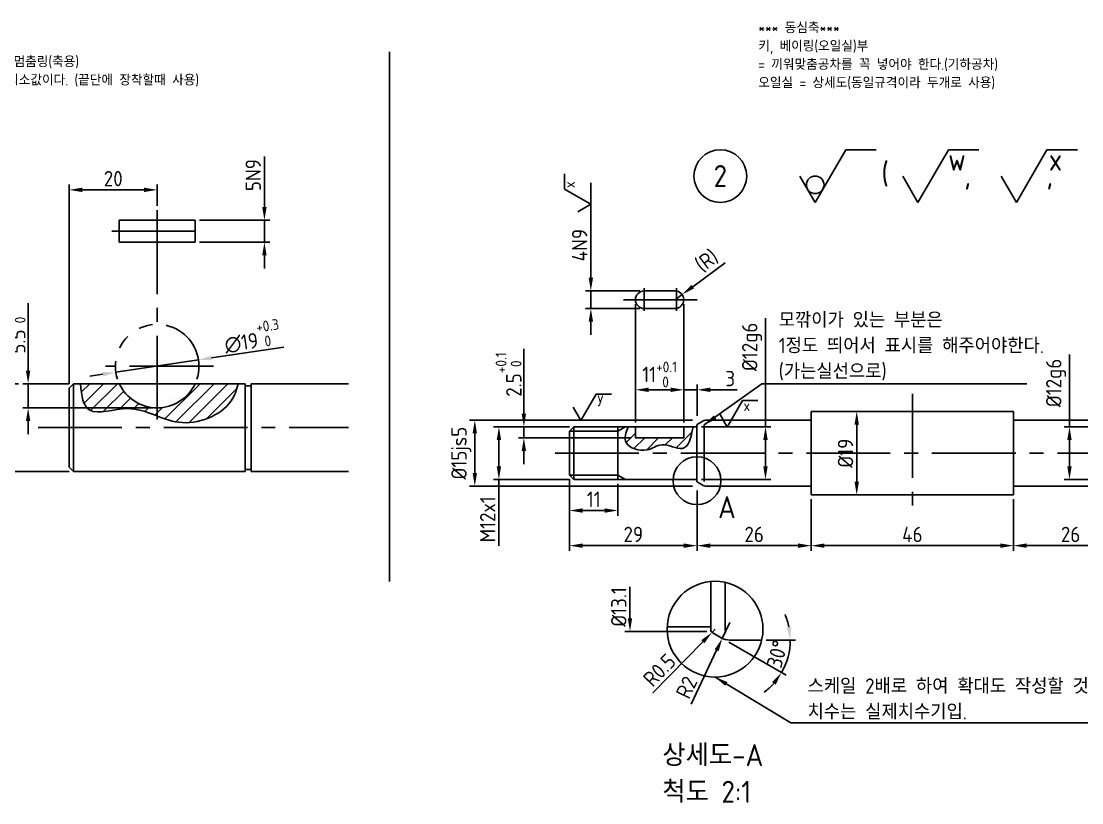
# Model space of a CAD drawing. Header units: millimetres. Extents: x 0 to 10991, y 0 to 768.
# Drawn here: x 2217 to 2458.3, y 245.9 to 423.7 of the extents above; entities that cross this region are included whole.
import ezdxf

# ---------------------------------------------------------------- set-up
doc = ezdxf.new("R2010")
doc.units = ezdxf.units.MM
doc.linetypes.add('CENTER2', pattern=[28.575, 19.05, -3.175, 3.175, -3.175])
doc.linetypes.add('PHANTOM2', pattern=[31.75, 15.875, -3.175, 3.175, -3.175, 3.175, -3.175])
for name, color, linetype in [('가는실선', 7, 'Continuous'), ('가상선', 6, 'PHANTOM2'), ('문자', 2, 'Continuous'), ('외형선', 3, 'Continuous'), ('중심선', 7, 'CENTER2')]:
    doc.layers.add(name, color=color, linetype=linetype)
doc.styles.get("Standard").update_dxf_attribs({"font": 'isocp.shx', "bigfont": 'whgtxt.shx'})
doc.dimstyles.new('ISO-25', dxfattribs={"dimtxt": 3.5, "dimasz": 3, "dimexe": 1.2, "dimexo": 1, "dimgap": 0.8, "dimtad": 1, "dimdec": 3, "dimdsep": 46, "dimtxsty": 'Standard', "dimcen": 0, "dimclrd": 7, "dimclre": 7, "dimclrt": 2, "dimadec": 0, "dimazin": 2, "dimtfac": 1, "dimtdec": 3, "dimtmove": 0, "dimatfit": 3, "dimfxl": 0, "dimlwd": -1, "dimlwe": -1, "dimarcsym": 0})

# ---------------------------------------------------------------- blocks, each defined once
blk = doc.blocks.new('*D71')
at = {"layer": 'Defpoints', "color": 0}
for p in [(2218.53, 341.21), (2228.9, 341.21), (2247.9, 335.71)]:
    blk.add_point(p, dxfattribs=at)
at = {"layer": '외형선', "color": 7}
for p, q in [((2218.53, 344.21), (2218.53, 359.53)), ((2227.9, 341.21), (2217.33, 341.21)), ((2218.53, 335.71), (2218.53, 341.21)), ((2246.9, 335.71), (2217.33, 335.71)), ((2218.53, 332.71), (2218.53, 329.71))]:
    blk.add_line(p, q, dxfattribs=at)
for points in [[(2218.03, 344.21), (2219.03, 344.21), (2218.53, 341.21)], [(2218.03, 332.71), (2219.03, 332.71), (2218.53, 335.71)]]:
    blk.add_solid(points, dxfattribs=at)
at = {"layer": '외형선', "color": 2, "insert": (2214.99, 353.37), "char_height": 3.5, "attachment_point": 5, "rotation": 90}
blk.add_mtext('5.5{\\H0.7x;\\S+0.2^  0;}', dxfattribs=at)
blk = doc.blocks.new('*D72')
at = {"layer": 'Defpoints', "color": 0}
for p in [(2210.22, 341.21), (2217.33, 341.21), (2228.9, 321.21)]:
    blk.add_point(p, dxfattribs=at)
at = {"layer": '외형선', "color": 7}
for p, q in [((2216.33, 341.21), (2209.02, 341.21)), ((2210.22, 324.21), (2210.22, 338.21)), ((2227.9, 321.21), (2209.02, 321.21))]:
    blk.add_line(p, q, dxfattribs=at)
for points in [[(2209.72, 338.21), (2210.72, 338.21), (2210.22, 341.21)], [(2209.72, 324.21), (2210.72, 324.21), (2210.22, 321.21)]]:
    blk.add_solid(points, dxfattribs=at)
at = {"layer": '외형선', "color": 2, "insert": (2207.67, 331.21), "char_height": 3.5, "attachment_point": 5, "rotation": 90}
blk.add_mtext('20', dxfattribs=at)
blk = doc.blocks.new('*D73')
at = {"layer": 'Defpoints', "color": 0}
for p in [(2256.51, 378.41), (2272.3, 378.41), (2256.51, 373.41)]:
    blk.add_point(p, dxfattribs=at)
at = {"layer": '외형선', "color": 7}
for p, q in [((2272.3, 381.41), (2272.3, 392.91)), ((2257.51, 378.41), (2273.5, 378.41)), ((2272.3, 373.41), (2272.3, 378.41)), ((2257.51, 373.41), (2273.5, 373.41)), ((2272.3, 370.41), (2272.3, 367.41))]:
    blk.add_line(p, q, dxfattribs=at)
for points in [[(2271.8, 381.41), (2272.8, 381.41), (2272.3, 378.41)], [(2271.8, 370.41), (2272.8, 370.41), (2272.3, 373.41)]]:
    blk.add_solid(points, dxfattribs=at)
at = {"layer": '외형선', "color": 2, "insert": (2269.75, 388.66), "char_height": 3.5, "attachment_point": 5, "rotation": 90}
blk.add_mtext('5N9', dxfattribs=at)
blk = doc.blocks.new('*D69')
at = {"layer": 'Defpoints', "color": 0}
for p in [(2247.9, 385.3), (2247.9, 380.66), (2227.9, 340.21)]:
    blk.add_point(p, dxfattribs=at)
at = {"layer": '외형선', "color": 7}
for p, q in [((2227.9, 341.21), (2227.9, 386.5)), ((2247.9, 381.66), (2247.9, 386.5)), ((2230.9, 385.3), (2244.9, 385.3))]:
    blk.add_line(p, q, dxfattribs=at)
for points in [[(2230.9, 385.8), (2230.9, 384.8), (2227.9, 385.3)], [(2244.9, 385.8), (2244.9, 384.8), (2247.9, 385.3)]]:
    blk.add_solid(points, dxfattribs=at)
at = {"layer": '외형선', "color": 2, "insert": (2237.9, 387.85), "char_height": 3.5, "attachment_point": 5}
blk.add_mtext('20', dxfattribs=at)
blk = doc.blocks.new('*D70')
at = {"layer": 'Defpoints', "color": 0}
for p in [(2257.29, 346.63), (2238.5, 343.8)]:
    blk.add_point(p, dxfattribs=at)
at = {"layer": '외형선', "color": 7}
for p, q in [((2276.75, 349.55), (2260.26, 347.07)), ((2238.5, 343.8), (2257.29, 346.63)), ((2235.53, 343.36), (2232.57, 342.91))]:
    blk.add_line(p, q, dxfattribs=at)
for points in [[(2260.18, 347.57), (2260.33, 346.58), (2257.29, 346.63)], [(2235.46, 343.85), (2235.61, 342.86), (2238.5, 343.8)]]:
    blk.add_solid(points, dxfattribs=at)
at = {"layer": '외형선', "color": 2, "insert": (2269.46, 352.02), "char_height": 3.5, "attachment_point": 5, "rotation": 8.5527}
blk.add_mtext('∅19{\\H0.7x;\\S+0.3^  0;}', dxfattribs=at)
blk = doc.blocks.new('*D74')
at = {"layer": 'Defpoints', "color": 0}
for p in [(2342.72, 331.41), (2325.65, 319.41), (2342.72, 319.41)]:
    blk.add_point(p, dxfattribs=at)
at = {"layer": '외형선', "color": 7}
for p, q in [((2341.72, 331.41), (2324.45, 331.41)), ((2325.65, 328.41), (2325.65, 322.41)), ((2341.72, 319.41), (2324.45, 319.41)), ((2325.65, 319.41), (2325.65, 304.31))]:
    blk.add_line(p, q, dxfattribs=at)
for points in [[(2325.15, 328.41), (2326.15, 328.41), (2325.65, 331.41)], [(2325.15, 322.41), (2326.15, 322.41), (2325.65, 319.41)]]:
    blk.add_solid(points, dxfattribs=at)
at = {"layer": '외형선', "color": 2, "insert": (2323.1, 310.36), "char_height": 3.5, "attachment_point": 5, "rotation": 90}
blk.add_mtext('M12x1', dxfattribs=at)
blk = doc.blocks.new('*D75')
at = {"layer": 'Defpoints', "color": 0}
for p in [(2370.72, 332.91), (2320.16, 317.91), (2370.72, 317.91)]:
    blk.add_point(p, dxfattribs=at)
at = {"layer": '외형선', "color": 7}
for p, q in [((2369.72, 332.91), (2318.96, 332.91)), ((2320.16, 329.91), (2320.16, 320.91)), ((2369.72, 317.91), (2318.96, 317.91))]:
    blk.add_line(p, q, dxfattribs=at)
for points in [[(2319.66, 329.91), (2320.66, 329.91), (2320.16, 332.91)], [(2319.66, 320.91), (2320.66, 320.91), (2320.16, 317.91)]]:
    blk.add_solid(points, dxfattribs=at)
at = {"layer": '외형선', "color": 2, "insert": (2317.1, 325.41), "char_height": 3.5, "attachment_point": 5, "rotation": 90}
blk.add_mtext('%%C15js5', dxfattribs=at)
blk = doc.blocks.new('*D76')
at = {"layer": 'Defpoints', "color": 0}
for p in [(2341.72, 320.41), (2370.72, 317.91), (2370.72, 304.37)]:
    blk.add_point(p, dxfattribs=at)
at = {"layer": '외형선', "color": 7}
for p, q in [((2341.72, 319.41), (2341.72, 303.17)), ((2370.72, 316.91), (2370.72, 303.17)), ((2344.72, 304.37), (2367.72, 304.37))]:
    blk.add_line(p, q, dxfattribs=at)
for points in [[(2344.72, 304.87), (2344.72, 303.87), (2341.72, 304.37)], [(2367.72, 304.87), (2367.72, 303.87), (2370.72, 304.37)]]:
    blk.add_solid(points, dxfattribs=at)
at = {"layer": '외형선', "color": 2, "insert": (2356.22, 306.92), "char_height": 3.5, "attachment_point": 5}
blk.add_mtext('29', dxfattribs=at)
blk = doc.blocks.new('*D77')
at = {"layer": 'Defpoints', "color": 0}
for p in [(2442.72, 315.91), (2396.72, 304.37), (2396.72, 304.37)]:
    blk.add_point(p, dxfattribs=at)
at = {"layer": '외형선', "color": 7}
for p, q in [((2442.72, 314.91), (2442.72, 303.17)), ((2396.72, 305.37), (2396.72, 305.57)), ((2439.72, 304.37), (2399.72, 304.37))]:
    blk.add_line(p, q, dxfattribs=at)
for points in [[(2399.72, 304.87), (2399.72, 303.87), (2396.72, 304.37)], [(2439.72, 304.87), (2439.72, 303.87), (2442.72, 304.37)]]:
    blk.add_solid(points, dxfattribs=at)
at = {"layer": '외형선', "color": 2, "insert": (2419.72, 306.92), "char_height": 3.5, "attachment_point": 5}
blk.add_mtext('46', dxfattribs=at)
blk = doc.blocks.new('*D78')
at = {"layer": 'Defpoints', "color": 0}
for p in [(2468.72, 317.91), (2442.72, 304.37), (2442.72, 304.37)]:
    blk.add_point(p, dxfattribs=at)
at = {"layer": '외형선', "color": 7}
for p, q in [((2468.72, 316.91), (2468.72, 303.17)), ((2442.72, 305.37), (2442.72, 305.57)), ((2465.72, 304.37), (2445.72, 304.37))]:
    blk.add_line(p, q, dxfattribs=at)
for points in [[(2445.72, 304.87), (2445.72, 303.87), (2442.72, 304.37)], [(2465.72, 304.87), (2465.72, 303.87), (2468.72, 304.37)]]:
    blk.add_solid(points, dxfattribs=at)
at = {"layer": '외형선', "color": 2, "insert": (2455.72, 306.92), "char_height": 3.5, "attachment_point": 5}
blk.add_mtext('26', dxfattribs=at)
blk = doc.blocks.new('*D80')
at = {"layer": 'Defpoints', "color": 0}
for p in [(2396.72, 315.91), (2370.72, 304.37), (2370.72, 304.37)]:
    blk.add_point(p, dxfattribs=at)
at = {"layer": '외형선', "color": 7}
for p, q in [((2396.72, 314.91), (2396.72, 303.17)), ((2370.72, 305.37), (2370.72, 305.57)), ((2393.72, 304.37), (2373.72, 304.37))]:
    blk.add_line(p, q, dxfattribs=at)
for points in [[(2373.72, 304.87), (2373.72, 303.87), (2370.72, 304.37)], [(2393.72, 304.87), (2393.72, 303.87), (2396.72, 304.37)]]:
    blk.add_solid(points, dxfattribs=at)
at = {"layer": '외형선', "color": 2, "insert": (2383.72, 306.92), "char_height": 3.5, "attachment_point": 5}
blk.add_mtext('26', dxfattribs=at)
blk = doc.blocks.new('*D83')
at = {"layer": 'Defpoints', "color": 0}
for p in [(2370.72, 339.82), (2367.72, 331.41), (2370.72, 332.91)]:
    blk.add_point(p, dxfattribs=at)
at = {"layer": '외형선', "color": 7}
for p, q in [((2367.72, 332.41), (2367.72, 341.02)), ((2370.72, 333.91), (2370.72, 341.02)), ((2364.72, 339.82), (2361.72, 339.82)), ((2367.72, 339.82), (2370.72, 339.82)), ((2373.72, 339.82), (2379.86, 339.82))]:
    blk.add_line(p, q, dxfattribs=at)
for points in [[(2364.72, 340.32), (2364.72, 339.32), (2367.72, 339.82)], [(2373.72, 340.32), (2373.72, 339.32), (2370.72, 339.82)]]:
    blk.add_solid(points, dxfattribs=at)
at = {"layer": '외형선', "color": 2, "insert": (2378.29, 342.37), "char_height": 3.5, "attachment_point": 5}
blk.add_mtext('3', dxfattribs=at)
blk = doc.blocks.new('*D84')
at = {"layer": 'Defpoints', "color": 0}
for p in [(2358.72, 362.31), (2346.57, 358.31), (2358.72, 358.31)]:
    blk.add_point(p, dxfattribs=at)
at = {"layer": '외형선', "color": 7}
for p, q in [((2346.57, 365.31), (2346.57, 377.16)), ((2357.72, 362.31), (2345.37, 362.31)), ((2346.57, 358.31), (2346.57, 362.31)), ((2357.72, 358.31), (2345.37, 358.31)), ((2346.57, 355.31), (2346.57, 352.31))]:
    blk.add_line(p, q, dxfattribs=at)
for points in [[(2346.07, 365.31), (2347.07, 365.31), (2346.57, 362.31)], [(2346.07, 355.31), (2347.07, 355.31), (2346.57, 358.31)]]:
    blk.add_solid(points, dxfattribs=at)
at = {"layer": '외형선', "color": 2, "insert": (2344.02, 372.73), "char_height": 3.5, "attachment_point": 5, "rotation": 90}
blk.add_mtext('4N9', dxfattribs=at)
blk = doc.blocks.new('*D85')
at = {"layer": 'Defpoints', "color": 0}
for p in [(2365.72, 360.31), (2367.32, 361.5)]:
    blk.add_point(p, dxfattribs=at)
at = {"layer": '외형선', "color": 7}
for p, q in [((2377.09, 368.72), (2369.74, 363.28)), ((2365.72, 360.31), (2367.32, 361.5))]:
    blk.add_line(p, q, dxfattribs=at)
blk.add_solid([(2369.44, 363.68), (2370.03, 362.88), (2367.32, 361.5)], dxfattribs=at)
at = {"layer": '외형선', "color": 2, "insert": (2373, 369.08), "char_height": 3.5, "attachment_point": 5, "rotation": 36.481}
blk.add_mtext('(R)', dxfattribs=at)
blk = doc.blocks.new('*D86')
at = {"layer": 'Defpoints', "color": 0}
for p in [(2370.72, 331.41), (2370.72, 319.41), (2386.3, 319.41)]:
    blk.add_point(p, dxfattribs=at)
at = {"layer": '외형선', "color": 7}
for p, q in [((2386.3, 331.41), (2386.3, 356.08)), ((2371.72, 331.41), (2387.5, 331.41)), ((2386.3, 322.41), (2386.3, 328.41)), ((2371.72, 319.41), (2387.5, 319.41))]:
    blk.add_line(p, q, dxfattribs=at)
for points in [[(2385.8, 328.41), (2386.8, 328.41), (2386.3, 331.41)], [(2385.8, 322.41), (2386.8, 322.41), (2386.3, 319.41)]]:
    blk.add_solid(points, dxfattribs=at)
at = {"layer": '외형선', "color": 2, "insert": (2383.24, 349.59), "char_height": 3.5, "attachment_point": 5, "rotation": 90}
blk.add_mtext('%%C12g6', dxfattribs=at)
blk = doc.blocks.new('*D87')
at = {"layer": 'Defpoints', "color": 0}
for p in [(2468.72, 331.41), (2455.46, 319.41), (2468.72, 319.41)]:
    blk.add_point(p, dxfattribs=at)
at = {"layer": '외형선', "color": 7}
for p, q in [((2455.46, 331.41), (2455.46, 347.86)), ((2467.72, 331.41), (2454.26, 331.41)), ((2455.46, 322.41), (2455.46, 328.41)), ((2467.72, 319.41), (2454.26, 319.41))]:
    blk.add_line(p, q, dxfattribs=at)
for points in [[(2454.96, 328.41), (2455.96, 328.41), (2455.46, 331.41)], [(2454.96, 322.41), (2455.96, 322.41), (2455.46, 319.41)]]:
    blk.add_solid(points, dxfattribs=at)
at = {"layer": '외형선', "color": 2, "insert": (2452.41, 341.38), "char_height": 3.5, "attachment_point": 5, "rotation": 90}
blk.add_mtext('%%C12g6', dxfattribs=at)
blk = doc.blocks.new('*D90')
at = {"layer": 'Defpoints', "color": 0}
for p in [(2374.33, 284.5), (2376.19, 283.43), (2378.19, 282.89), (2385.44, 282.89), (2391.05, 277.82)]:
    blk.add_point(p, dxfattribs=at)
at = {"layer": '외형선', "color": 7}
for p, q in [((2377.98, 282.39), (2390.99, 274.88)), ((2386.44, 282.89), (2393.14, 282.89))]:
    blk.add_line(p, q, dxfattribs=at)
for start, end in [(11.6168, 23.2336), (330, 360), (306.7664, 318.3832)]:
    blk.add_arc((2377.12, 282.89), 14.82, start, end, dxfattribs=at)
for points in [[(2392.13, 285.93), (2391.14, 285.83), (2391.94, 282.89)], [(2387.79, 273.34), (2388.61, 272.76), (2389.95, 275.48)]]:
    blk.add_solid(points, dxfattribs=at)
at = {"layer": '외형선', "color": 2, "insert": (2388.97, 279.72), "char_height": 3.5, "attachment_point": 5, "rotation": 75}
blk.add_mtext('30°', dxfattribs=at)
blk = doc.blocks.new('*D91')
at = {"layer": 'Defpoints', "color": 0}
for p in [(2378.19, 286.89), (2376.47, 283.28)]:
    blk.add_point(p, dxfattribs=at)
at = {"layer": '외형선', "color": 7}
for p, q in [((2378.19, 286.89), (2376.47, 283.28)), ((2369.36, 268.32), (2375.19, 280.57))]:
    blk.add_line(p, q, dxfattribs=at)
blk.add_solid([(2374.73, 280.78), (2375.64, 280.36), (2376.47, 283.28)], dxfattribs=at)
at = {"layer": '외형선', "color": 2, "insert": (2368.35, 272.13), "char_height": 3.5, "attachment_point": 5, "rotation": 64.573}
blk.add_mtext('R2', dxfattribs=at)
blk = doc.blocks.new('*D92')
at = {"layer": 'Defpoints', "color": 0}
for p in [(2374.83, 285.37), (2374.13, 284.65)]:
    blk.add_point(p, dxfattribs=at)
at = {"layer": '외형선', "color": 7}
for p, q in [((2374.83, 285.37), (2374.13, 284.65)), ((2360.69, 270.9), (2372.03, 282.51))]:
    blk.add_line(p, q, dxfattribs=at)
blk.add_solid([(2371.68, 282.86), (2372.39, 282.16), (2374.13, 284.65)], dxfattribs=at)
at = {"layer": '외형선', "color": 2, "insert": (2362.17, 276.06), "char_height": 3.5, "attachment_point": 5, "rotation": 45.6699}
blk.add_mtext('R0.5', dxfattribs=at)

msp = doc.modelspace()

# ---------------------------------------------------------------- hatches: boundary and pattern name
at = {"layer": '가는실선'}
h = msp.add_hatch(dxfattribs=at)
h.set_pattern_fill('ANSI31', color=256, scale=0.7)
h.set_pattern_definition([(45, (106.0605, 0), (-1.5715448, 1.5715448), [])])
edge = h.paths.add_edge_path()
edge.add_spline(control_points=[(2247.8951, 333.8626), (2249.4851, 333.2411), (2255.0394, 331.1263), (2264.0918, 334.506), (2265.9998, 339.7809), (2266.3069, 341.2142)], knot_values=[24.72144639, 24.72144639, 24.72144639, 24.72144639, 29.87262352, 42.72069134, 47.094307, 47.094307, 47.094307, 47.094307], degree=3, periodic=0)
edge.add_line((2266.3069, 341.2142), (2256.512, 341.2142))
edge.add_arc((2247.8951, 345.2142), 9.5, 270, 335.098938, ccw=False)
edge.add_line((2247.8951, 335.7142), (2247.8951, 333.8626))
edge = h.paths.add_edge_path()
edge.add_line((2239.2783, 341.2142), (2230.4718, 341.2142))
edge.add_spline(control_points=[(2230.4718, 341.2142), (2230.6231, 338.4142), (2231.5856, 333.0086), (2240.9871, 336.6281), (2245.771, 334.693), (2247.8951, 333.8626)], knot_values=[2.32568003, 2.32568003, 2.32568003, 2.32568003, 9.22862842, 17.83992709, 24.72144639, 24.72144639, 24.72144639, 24.72144639], degree=3, periodic=0)
edge.add_line((2247.8951, 333.8626), (2247.8951, 335.7142))
edge.add_arc((2247.8951, 345.2142), 9.5, 204.901062, 270, ccw=False)
h = msp.add_hatch(dxfattribs=at)
h.set_pattern_fill('ANSI31', color=256, scale=0.7)
h.set_pattern_definition([(45, (1.278, -26.5021), (-1.5715448, 1.5715448), [])])
edge = h.paths.add_edge_path()
edge.add_spline(control_points=[(2355.0812, 331.4055), (2354.511, 330.0731), (2353.5611, 327.0845), (2359.2179, 325.2541), (2362.8229, 328.333), (2368.4084, 324.8646), (2369.3739, 328.9833), (2369.8096, 331.4055)], knot_values=[0.82935797, 0.82935797, 0.82935797, 0.82935797, 4.55588877, 9.55658705, 13.15228742, 17.90330859, 23.54592845, 23.54592845, 23.54592845, 23.54592845], degree=3, periodic=0)
edge.add_line((2369.8096, 331.4055), (2367.7157, 331.4055))
edge.add_line((2367.7157, 331.4055), (2367.7157, 328.9055))
edge.add_line((2367.7157, 328.9055), (2356.7157, 328.9055))
edge.add_line((2356.7157, 328.9055), (2356.7157, 331.4055))
edge.add_line((2356.7157, 331.4055), (2355.0812, 331.4055))

# ---------------------------------------------------------------- linework, layer by layer
for p, q in [((2340.5662, 385.4938), (2340.5662, 388.9579)), ((2346.5662, 377.1567), (2346.5662, 386.9027)), ((2340.5662, 385.4938), (2346.5662, 382.0297)), ((2346.5662, 382.0297), (2343.5662, 380.2977)), ((2356.7157, 332.4055), (2356.7157, 359.3061)), ((2367.7157, 332.4055), (2367.7157, 359.3061)), ((2347.7753, 338.858), (2344.3112, 332.858)), ((2347.7753, 338.858), (2351.2394, 338.858)), ((2344.3112, 332.858), (2342.5791, 335.858)), ((2381.0713, 337.358), (2377.6071, 331.358)), ((2381.0713, 337.358), (2384.5354, 337.358)), ((2377.6071, 331.358), (2375.8751, 334.358)), ((2352.7157, 330.4055), (2354.4477, 331.4055)), ((2372.3794, 331.8373), (2372.3794, 318.9736)), ((2341.7157, 330.4055), (2352.7157, 330.4055)), ((2341.7157, 320.4055), (2352.7157, 320.4055)), ((2352.7157, 320.4055), (2354.4477, 319.4055)), ((2377.1553, 296.0159), (2377.1553, 285.028))]:
    msp.add_line(p, q, dxfattribs=at)
for centre, radius in [((2370.7157, 319.1441), 5.4492), ((2374.8279, 285.369), 10.8983)]:
    msp.add_circle(centre, radius, dxfattribs=at)
for points, knots in [([(2230.4718, 341.2142), (2230.6231, 338.4142), (2231.5856, 333.0086), (2243.1496, 337.4606), (2252.2551, 330.0868), (2264.0918, 334.506), (2265.9998, 339.7809), (2266.3069, 341.2142)], [2.32568003, 2.32568003, 2.32568003, 2.32568003, 9.22862842, 17.83992709, 29.87262352, 42.72069134, 47.094307, 47.094307, 47.094307, 47.094307]), ([(2355.0812, 331.4055), (2354.511, 330.0731), (2353.5611, 327.0845), (2359.2179, 325.2541), (2362.8229, 328.333), (2368.4084, 324.8646), (2369.3739, 328.9833), (2369.8096, 331.4055)], [0.82935797, 0.82935797, 0.82935797, 0.82935797, 4.55588877, 9.55658705, 13.15228742, 17.90330859, 23.54592845, 23.54592845, 23.54592845, 23.54592845])]:
    msp.add_open_spline(points, degree=3, knots=knots, dxfattribs=at)
at = {"layer": '가상선'}
msp.add_arc((2247.8951, 345.2142), 9.5, 341.59152, 198.40848, dxfattribs=at)
at = {"layer": '문자'}
msp.add_circle((2376.0272, 388.4433), 6, dxfattribs=at)
at = {"layer": '외형선'}
for p, q in [((2300.7681, 416.6669), (2300.7681, 296.2007)), ((2404.5428, 394.4433), (2397.6146, 382.4433)), ((2404.5428, 394.4433), (2411.471, 394.4433)), ((2427.9236, 394.4433), (2420.9954, 382.4433)), ((2427.9236, 394.4433), (2434.8518, 394.4433)), ((2450.3412, 394.4433), (2443.413, 382.4433)), ((2450.3412, 394.4433), (2457.2694, 394.4433)), ((2397.6146, 382.4433), (2394.1505, 388.4433)), ((2420.9954, 382.4433), (2417.5313, 388.4433)), ((2443.413, 382.4433), (2439.9489, 388.4433)), ((2239.2783, 378.4133), (2256.512, 378.4133)), ((2239.2783, 373.4133), (2239.2783, 378.4133)), ((2256.512, 373.4133), (2256.512, 378.4133)), ((2239.2783, 373.4133), (2256.512, 373.4133)), ((2365.7157, 362.3061), (2358.7157, 362.3061)), ((2358.7157, 358.3061), (2365.7157, 358.3061)), ((2227.8951, 340.2142), (2228.8951, 341.2142)), ((2228.8951, 341.2142), (2267.8951, 341.2142)), ((2228.8951, 341.2142), (2228.8951, 321.2142)), ((2267.8951, 341.2142), (2267.8951, 321.2142)), ((2267.8951, 340.7142), (2269.2451, 340.7142)), ((2269.2451, 341.2142), (2269.2451, 321.2142)), ((2269.2451, 341.2142), (2291.3918, 341.2142)), ((2227.8951, 340.2142), (2227.8951, 322.2142)), ((2396.7157, 334.9055), (2442.7157, 334.9055)), ((2396.7157, 334.9055), (2396.7157, 315.9055)), ((2442.7157, 334.9055), (2442.7157, 315.9055)), ((2342.7157, 331.4055), (2341.7157, 330.4055)), ((2342.7157, 331.4055), (2370.7157, 331.4055)), ((2342.7157, 331.4055), (2342.7157, 319.4055)), ((2352.7157, 331.4055), (2352.7157, 319.4055)), ((2356.7157, 331.4055), (2356.7157, 328.9055)), ((2367.7157, 331.4055), (2367.7157, 328.9055)), ((2370.7157, 331.6668), (2370.7157, 319.1441)), ((2370.9657, 332.0998), (2371.897, 332.6375)), ((2372.897, 332.9055), (2396.7157, 332.9055)), ((2466.5343, 332.9055), (2442.7157, 332.9055)), ((2341.7157, 330.4055), (2341.7157, 320.4055)), ((2356.7157, 328.9055), (2367.7157, 328.9055)), ((2227.8951, 322.2142), (2228.8951, 321.2142)), ((2228.8951, 321.2142), (2267.8951, 321.2142)), ((2267.8951, 321.7142), (2269.2451, 321.7142)), ((2269.2451, 321.2142), (2291.3918, 321.2142)), ((2342.7157, 319.4055), (2341.7157, 320.4055)), ((2342.7157, 319.4055), (2370.7157, 319.4055)), ((2370.9657, 318.7111), (2371.897, 318.1734)), ((2372.897, 317.9055), (2396.7157, 317.9055)), ((2466.5343, 317.9055), (2442.7157, 317.9055)), ((2396.7157, 315.9055), (2442.7157, 315.9055)), ((2373.8279, 296.2214), (2373.8279, 285.369)), ((2363.9421, 285.8917), (2373.8279, 285.8917)), ((2374.3279, 284.503), (2376.1906, 283.4276)), ((2378.1906, 282.8917), (2385.4409, 282.8917))]:
    msp.add_line(p, q, dxfattribs=at)
at = {"layer": '외형선', "color": 7}
for p, q in [((2331.3274, 334.4055), (2331.3274, 349.1743)), ((2359.7157, 339.8166), (2364.7157, 339.8166)), ((2331.3274, 328.9055), (2331.3274, 331.4055)), ((2407.0581, 331.9055), (2407.0581, 318.9055)), ((2355.7157, 328.9055), (2330.1274, 328.9055)), ((2331.3274, 325.9055), (2331.3274, 322.9055)), ((2352.7157, 318.4055), (2352.7157, 311.1598)), ((2344.7157, 312.3598), (2349.7157, 312.3598)), ((2355.4721, 287.869), (2355.4721, 294.9799)), ((2372.9619, 284.869), (2354.2721, 284.869))]:
    msp.add_line(p, q, dxfattribs=at)
at = {"layer": '외형선'}
msp.add_circle((2397.6146, 386.4433), 2, dxfattribs=at)
for centre, radius, start, end in [((2358.7157, 360.3061), 2, 90, 270), ((2365.7157, 360.3061), 2, 270, 90), ((2247.8951, 345.2142), 9.5, 204.901062, 335.098938), ((2371.2157, 331.6668), 0.5, 120, 180), ((2372.897, 330.9055), 2, 90, 120), ((2371.2157, 319.1441), 0.5, 180, 240), ((2372.897, 319.9055), 2, 240, 270), ((2374.8279, 285.369), 1, 180, 240), ((2378.1906, 286.8917), 4, 240, 270)]:
    msp.add_arc(centre, radius, start, end, dxfattribs=at)
at = {"layer": '외형선', "color": 7}
for points in [[(2359.7157, 340.3166), (2359.7157, 339.3166), (2356.7157, 339.8166)], [(2364.7157, 340.3166), (2364.7157, 339.3166), (2367.7157, 339.8166)], [(2330.8274, 334.4055), (2331.8274, 334.4055), (2331.3274, 331.4055)], [(2406.5581, 331.9055), (2407.5581, 331.9055), (2407.0581, 334.9055)], [(2330.8274, 325.9055), (2331.8274, 325.9055), (2331.3274, 328.9055)], [(2406.5581, 318.9055), (2407.5581, 318.9055), (2407.0581, 315.9055)], [(2344.7157, 312.8598), (2344.7157, 311.8598), (2341.7157, 312.3598)], [(2349.7157, 312.8598), (2349.7157, 311.8598), (2352.7157, 312.3598)], [(2354.9721, 287.869), (2355.9721, 287.869), (2355.4721, 284.869)]]:
    msp.add_solid(points, dxfattribs=at)
at = {"layer": '중심선'}
for p, q in [((2247.8951, 380.6562), (2247.8951, 333.0274)), ((2237.553, 375.9133), (2258.5283, 375.9133)), ((2358.7157, 362.9464), (2358.7157, 357.7508)), ((2366.073, 362.9464), (2366.073, 357.7508)), ((2354.0315, 360.3061), (2370.7572, 360.3061)), ((2260.6741, 345.2142), (2236.1449, 345.2142)), ((2419.7157, 338.8715), (2419.7157, 310.9104)), ((2220.7976, 331.2142), (2291.3918, 331.2142)), ((2338.4484, 325.4055), (2502.137, 325.4055))]:
    msp.add_line(p, q, dxfattribs=at)

# ---------------------------------------------------------------- texts
at = {"layer": '가는실선', "insert": (2341.7012, 386.4646), "char_height": 2.5, "attachment_point": 5, "rotation": 90}
msp.add_mtext_dynamic_manual_height_columns('x', width=5.131377, gutter_width=12.5, heights=[0], dxfattribs=at)
at = {"layer": '가는실선', "char_height": 2.5, "attachment_point": 5}
for s, insert in [('y', (2348.7461, 337.7231)), ('x', (2382.0421, 336.2231))]:
    msp.add_mtext_dynamic_manual_height_columns(s, width=5.131377, gutter_width=12.5, heights=[0], dxfattribs=dict(at, insert=insert))
at = {"layer": '문자', "attachment_point": 1}
for s, width, insert, char_height in [('*** 동심축***\\P키, 베이링(오일실)부 \\P= 끼워맞춤공차를 꼭 넣어야 한다.(기하공차)\\P오일실 = 상세도(동일규격이라 두개로 사용)', 87.91333, (2384.6543, 423.4293), 2.5), ('규격20 멈춤링(축용)\\Pn값은 최소값이다. (끝단에 장착할때 사용)', 87.91333, (2205.4232, 415.707), 2.5), ('A', 4.549399, (2375.5077, 315.6126), 5), ('상세도-A\\P척도 2:1', 35.01023, (2362.8384, 259.2163), 5)]:
    msp.add_mtext_dynamic_manual_height_columns(s, width=width, gutter_width=12.5, heights=[0], dxfattribs=dict(at, insert=insert, char_height=char_height))
at = {"layer": '외형선', "char_height": 5}
for s, width, insert, attachment_point in [('2', 10.262755, (2376.0272, 388.4433), 5), ('(      ,      ,        )', 76.996243, (2412.6788, 388.4433), 4), ('w', 10.262755, (2429.8653, 392.1733), 5), ('x', 10.262755, (2452.2828, 392.1733), 5)]:
    msp.add_mtext_dynamic_manual_height_columns(s, width=width, gutter_width=25, heights=[0], dxfattribs=dict(at, insert=insert, attachment_point=attachment_point))
at = {"layer": '외형선', "color": 2, "insert": (2389.2996, 341.9443), "char_height": 3.5, "width": 61.38125, "attachment_point": 7}
msp.add_mtext('모깎이가 있는 부분은 \\P1정도 띄어서 표시를 해주어야한다. (가는실선으로)', dxfattribs=at)
at = {"layer": '외형선', "color": 2, "char_height": 3.5, "attachment_point": 5, "rotation": 90}
for s, insert in [('2.5{\\H0.7x;\\S+0.1^  0;}', (2327.8514, 343.2899)), ('%%C19', (2404.5081, 325.4055)), ('%%C13.1', (2352.9221, 290.4242))]:
    msp.add_mtext(s, dxfattribs=dict(at, insert=insert))
at = {"layer": '외형선', "color": 2, "char_height": 3.5}
for s, insert, attachment_point in [('\\A1;11{\\H0.7x;\\S+0.1^  0;}', (2362.2157, 343.3171), 5), ('11', (2347.2157, 314.9098), 5), ('스케일 2배로 하여 확대도 작성할 것.(sc)\\P치수는 실제치수기입.', (2395.8637, 264.8443), 7)]:
    msp.add_mtext(s, dxfattribs=dict(at, insert=insert, attachment_point=attachment_point))

# ---------------------------------------------------------------- dimensions: what is measured, and where the dimension line sits
at = {"layer": '외형선'}
for base, p1, p2, text, picture, middle in [((2272.302, 378.4133), (2256.512, 373.4133), (2256.512, 378.4133), '<>N9', '*D73', (2269.752, 388.6636)), ((2218.5285, 341.2142), (2247.8951, 335.7142), (2228.8951, 341.2142), '<>{\\H0.7x;\\S+0.2^  0;}', '*D71', (2214.9914, 353.3728)), ((2325.6543, 319.4055), (2342.7157, 331.4055), (2342.7157, 319.4055), 'M<>x1', '*D74', (2323.104, 310.3555))]:
    dim = msp.add_linear_dim(base=base, p1=p1, p2=p2, angle=90, text=text, dimstyle='ISO-25', dxfattribs=at)
    dim.commit()
    dim.dimension.update_dxf_attribs({"geometry": picture, "text_midpoint": middle})
for base, p1, p2, picture, middle in [((2247.8951, 385.3001), (2227.8951, 340.2142), (2247.8951, 380.6562), '*D69', (2237.8951, 387.8504)), ((2370.7157, 339.8166), (2367.7157, 331.4055), (2370.7157, 332.9055), '*D83', (2378.2882, 342.3666)), ((2370.7157, 304.366), (2341.7157, 320.4055), (2370.7157, 317.9055), '*D76', (2356.2157, 306.9163)), ((2442.7157, 304.366), (2468.7157, 317.9055), (2442.7157, 304.366), '*D78', (2455.7157, 306.9163)), ((2370.7157, 304.366), (2396.7157, 315.9055), (2370.7157, 304.366), '*D80', (2383.7157, 306.9163)), ((2396.7157, 304.366), (2442.7157, 315.9055), (2396.7157, 304.366), '*D77', (2419.7157, 306.916))]:
    dim = msp.add_linear_dim(base=base, p1=p1, p2=p2, dimstyle='ISO-25', dxfattribs=at)
    dim.commit()
    dim.dimension.update_dxf_attribs({"geometry": picture, "text_midpoint": middle})
for base, p1, p2, text, picture, middle in [((2346.5662, 358.3061), (2358.7157, 362.3061), (2358.7157, 358.3061), '<>N9', '*D84', (2346.5662, 372.7314)), ((2386.2957, 319.4055), (2370.7157, 331.4055), (2370.7157, 319.4055), '%%C<>g6', '*D86', (2386.2957, 349.5928)), ((2455.4631, 319.4055), (2468.7157, 331.4055), (2468.7157, 319.4055), '%%C<>g6', '*D87', (2455.4631, 341.3755)), ((2320.1614, 317.9055), (2370.7157, 332.9055), (2370.7157, 317.9055), '%%C<>js5', '*D75', (2320.1614, 325.4055))]:
    dim = msp.add_linear_dim(base=base, p1=p1, p2=p2, angle=90, text=text, dimstyle='ISO-25', dxfattribs=at)
    dim.commit()
    dim.dimension.update_dxf_attribs({"geometry": picture, "text_midpoint": middle, "dimtype": 160})
dim = msp.add_radius_dim(center=(2365.7157, 360.3061), mpoint=(2367.3238, 361.4952), text='(R)', dimstyle='ISO-25', dxfattribs=at)
dim.commit()
dim.dimension.update_dxf_attribs({"geometry": '*D85', "text_midpoint": (2372.9993, 369.0811)})
dim = msp.add_diameter_dim_2p(p1=(2238.5008, 343.8014), p2=(2257.2895, 346.627), text='<>{\\H0.7x;\\S+0.3^  0;}', dimstyle='ISO-25', dxfattribs=at)
dim.commit()
dim.dimension.update_dxf_attribs({"geometry": '*D70', "text_midpoint": (2269.4641, 352.0239)})
dim = msp.add_linear_dim(base=(2210.2237, 341.2142), p1=(2228.8951, 321.2142), p2=(2217.3285, 341.2142), angle=90, dimstyle='ISO-25', dxfattribs=at)
dim.commit()
dim.dimension.update_dxf_attribs({"geometry": '*D72', "text_midpoint": (2207.6734, 331.2142)})
dim = msp.add_angular_dim_2l(base=(2391.0468, 277.8223), line1=((2374.3279, 284.503), (2376.1906, 283.4276)), line2=((2378.1906, 282.8917), (2385.4409, 282.8917)), dimstyle='ISO-25', dxfattribs=at)
dim.commit()
dim.dimension.update_dxf_attribs({"geometry": '*D90', "text_midpoint": (2388.9725, 279.7155)})
for center, mpoint, text, picture, middle in [((2374.8279, 285.369), (2374.1291, 284.6537), 'R0.5', '*D92', (2363.9901, 274.2747)), ((2378.1906, 286.8917), (2376.4732, 283.2792), 'R2', '*D91', (2370.6509, 271.0324))]:
    dim = msp.add_radius_dim(center=center, mpoint=mpoint, text=text, dimstyle='ISO-25', dxfattribs=at)
    dim.commit()
    dim.dimension.update_dxf_attribs({"geometry": picture, "text_midpoint": middle, "dimtype": 164})

# ---------------------------------------------------------------- leaders
at = {"layer": '외형선', "annotation_type": 0, "has_hookline": 1, "hookline_direction": 0}
for points, text_width in [([(2372.3794, 331.8373), (2385.4996, 341.1443), (2388.4996, 341.1443)], 56.4229), ([(2374.8279, 274.4707), (2392.0637, 264.0443), (2395.0637, 264.0443)], 84.9261)]:
    msp.add_leader(points, dimstyle='ISO-25', override={"dimgap": 0.8, "dimtad": 1}, dxfattribs=dict(at, text_width=text_width))

doc.saveas('drawing.dxf')
